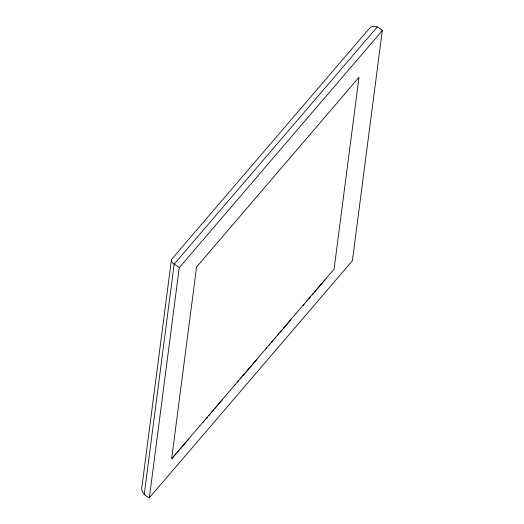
<?xml version="1.0" encoding="UTF-8"?>
<svg xmlns="http://www.w3.org/2000/svg" width="524" height="524" viewBox="0 0 524 524"><rect width="100%" height="100%" fill="white"/><g stroke="black" fill="none" stroke-linecap="round" stroke-linejoin="round"><path stroke-width="0.79" d="M171.453 259.524L142.083 485.643C140.177 491.054 144.473 495.959 149.36 497.8L352.41 260.703L382.297 30.589C379.153 26.829 372.924 24.202 369.21 28.604L171.453 259.524C170.713 263.782 177.25 265.301 179.247 267.685L149.36 497.8M144.27 494.263L174.158 264.148L377.201 27.052M179.247 267.685L382.297 30.589M172.141 458.402L173.208 457.157M174.269 455.913L176.398 453.43M177.466 452.186L188.64 439.138M203.011 422.357L204.072 421.113M206.201 418.63L207.268 417.386M208.866 415.519L210.458 413.659M211.526 412.414L213.654 409.925M214.716 408.687L222.7 399.367M234.411 385.69L235.472 384.452M237.601 381.963L238.669 380.719M240.261 378.859L241.859 376.992M242.92 375.747L245.049 373.265M246.116 372.02L256.76 359.595M265.806 349.03L266.873 347.785M269.002 345.303L270.063 344.058M271.661 342.192L272.722 340.947M274.851 338.465L275.919 337.22M277.517 335.36L279.109 333.493M280.176 332.249L282.305 329.766M283.366 328.522L290.82 319.823M303.062 305.531L304.123 304.287M306.252 301.798L307.319 300.56M308.911 298.693L310.509 296.826M312.108 294.966L313.706 293.099M314.767 291.855L324.88 280.052M196.566 266.991L171.656 458.749L334.096 269.074L358.999 77.31L196.566 266.991"/></g></svg>
